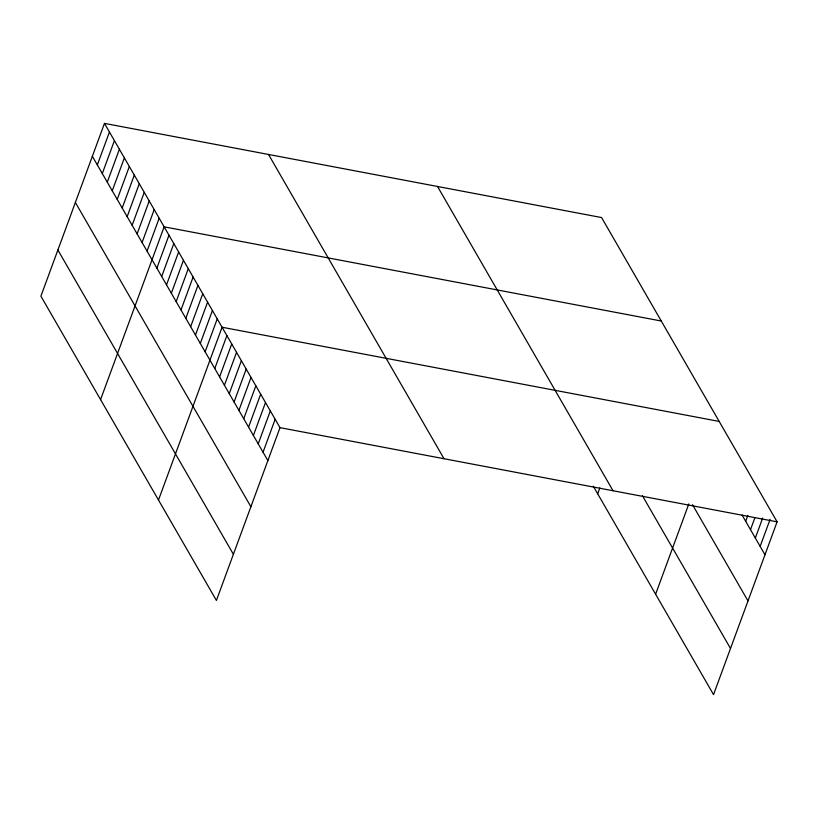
<?xml version="1.0" encoding="UTF-8"?>
<svg xmlns="http://www.w3.org/2000/svg" width="818" height="818" viewBox="0 0 818 818"><rect width="100%" height="100%" fill="white"/><g stroke="black" fill="none" stroke-linecap="round" stroke-linejoin="round"><path stroke-width="1.23" d="M104.469 123.385L40.9 296.167L216.412 600.443L279.991 427.65L104.469 123.385L601.588 217.557L777.1 521.833L713.531 694.615L593.336 486.26M97.332 164.929L109.448 132.005M102.301 173.549L114.418 140.624M107.281 182.169L119.387 149.244M112.25 190.798L124.367 157.864M117.219 199.418L129.336 166.483M122.199 208.038L134.305 175.113M127.168 216.658L139.285 183.733M132.138 225.277L144.254 192.353M137.117 233.897L149.224 200.972M142.087 242.517L154.203 209.592M147.056 251.136L159.173 218.212M100.573 399.624L164.142 226.831L661.261 321.014M156.862 268.13L168.978 235.206M161.688 276.494L173.805 243.57M166.514 284.869L178.631 251.934M171.34 293.233L183.457 260.308M176.167 301.597L188.283 268.672M180.993 309.971L193.109 277.036M185.819 318.335L197.936 285.41M190.645 326.699L202.762 293.774M195.471 335.073L207.588 302.139M200.298 343.437L212.414 310.513M205.124 351.801L217.24 318.877M158.498 500.033L222.067 327.241L719.175 421.423M214.776 368.54L226.893 335.615M219.602 376.904L231.719 343.979M224.429 385.278L236.545 352.343M229.255 393.642L241.371 360.718M234.081 402.006L246.198 369.082M238.907 410.38L251.024 377.446M243.733 418.744L255.85 385.82M248.57 427.108L260.676 394.184M253.396 435.483L265.502 402.548M258.222 443.847L270.329 410.922M263.048 452.211L275.155 419.286M597.692 493.796L599.87 487.886M655.607 594.205L688.838 503.898M745.679 521.291L747.846 515.412M750.505 529.655L754.83 517.896M755.331 538.029L762.683 518.029M760.157 546.393L770.106 519.348M279.991 427.65L777.1 521.833M742.059 515.013L764.983 554.757M692.498 504.686L748 600.913M642.427 495.759L730.505 648.47M437.538 186.484L613.05 490.759M268.519 154.459L444.031 458.734M92.362 156.31L267.875 460.585M75.379 202.465L250.891 506.731M57.884 250.011L233.396 554.287"/></g></svg>
